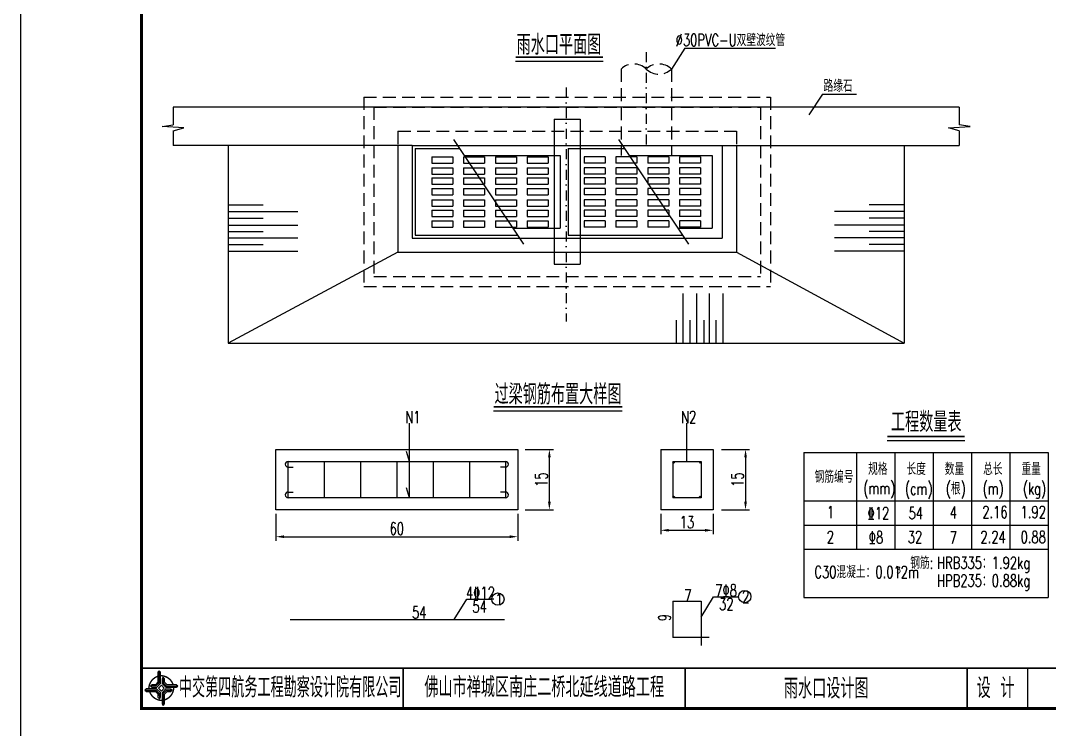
# Model space of a CAD drawing. Extents: x 5781 to 12795, y 1434 to 2653.
# Drawn here: x 9616.5 to 9871.9, y 1735.6 to 1911.5 of the extents above; entities that cross this region are included whole.
import ezdxf
from ezdxf.enums import TextEntityAlignment as Align

# ---------------------------------------------------------------- set-up
doc = ezdxf.new("R2010")
doc.units = 0
doc.header["$LTSCALE"] = 5
doc.header["$PDMODE"] = 32
doc.header["$PDSIZE"] = 0.3
doc.linetypes.add('DASHDOT', pattern=[1, 0.5, -0.25, 0, -0.25])
doc.linetypes.add('DASHED', pattern=[19.05, 12.7, -6.35])
doc.layers.get('0').update_dxf_attribs({"linetype": 'CONTINUOUS'})
doc.layers.get('Defpoints').update_dxf_attribs({"linetype": 'CONTINUOUS'})
for name, color, linetype in [('中心线', 2, 'DASHDOT'), ('图框', 7, 'CONTINUOUS'), ('尺寸标注', 4, 'CONTINUOUS'), ('文字', 7, 'CONTINUOUS'), ('文字字符', 7, 'CONTINUOUS'), ('结构2', 7, 'CONTINUOUS')]:
    doc.layers.add(name, color=color, linetype=linetype)
doc.styles.get("Standard").update_dxf_attribs({"font": 'simplex1.shx', "width": 0.7, "bigfont": 'hztxt.shx'})
doc.dimstyles.new('比例1：10', dxfattribs={"dimtxt": 3, "dimasz": 2, "dimexe": 1, "dimexo": 1, "dimgap": 0.5, "dimtad": 1, "dimzin": 13, "dimdsep": 46, "dimtxsty": 'Standard', "dimcen": -0.09, "dimclrd": 256, "dimclre": 256, "dimclrt": 7, "dimaunit": 1, "dimazin": 0, "dimtfac": 0.0005, "dimtix": 1, "dimtmove": 2, "dimatfit": 3, "dimfxl": 0, "dimtolj": 1, "dimtzin": 13, "dimarcsym": 0})

# ---------------------------------------------------------------- blocks, each defined once
blk = doc.blocks.new('series')
at = {"width": 0.75}
for tag, height, p in [('页码', 4, (-35, -19)), ('图名', 5, (-220, -282)), ('图号', 5, (-20, -282))]:
    blk.add_attdef(tag, text='', height=height, dxfattribs=at).set_placement(p, align=Align.MIDDLE_CENTER)
blk = doc.blocks.new('tb')
at = {"lineweight": -3}
h = blk.add_hatch(color=256, dxfattribs=at)
h.paths.add_polyline_path([(-1.23, -0.13), (-3.78, -0.14), (-4.14, -0.41), (-1.4, -0.44), (-0.56, -1.24), (-0.54, -2.62), (-0.27, -2.2), (-0.26, -1.06)])
h.paths.add_polyline_path([(0.13, -1.08), (0.14, -3.86), (0.41, -4.26), (0.44, -1.24), (1.25, -0.43), (2.66, -0.43), (2.26, -0.16), (1.07, -0.15)])
h.paths.add_polyline_path([(1.08, 0.3), (3.62, 0.3), (4.02, 0.56), (1.25, 0.57), (0.43, 1.39), (0.43, 2.8), (0.16, 2.41), (0.15, 1.24)])
h.paths.add_polyline_path([(-0.28, 1.21), (-0.28, 3.99), (-0.56, 4.39), (-0.57, 1.41), (-1.38, 0.6), (-2.74, 0.56), (-2.33, 0.3), (-1.2, 0.29)])
for p, q in [((-0.56, 4.39), (-0.57, 1.41)), ((0.43, 2.8), (0.43, 1.39)), ((-1.38, 0.6), (-2.74, 0.56)), ((-0.57, 1.41), (-1.38, 0.6)), ((0.43, 1.39), (1.25, 0.57)), ((1.25, 0.57), (4.02, 0.56)), ((-4.14, -0.41), (-1.4, -0.44)), ((-1.4, -0.44), (-0.56, -1.24)), ((-0.56, -1.24), (-0.54, -2.62)), ((0.41, -4.26), (0.44, -1.24)), ((0.44, -1.24), (1.25, -0.43)), ((1.25, -0.43), (2.66, -0.43))]:
    blk.add_line(p, q, dxfattribs=at)
at = {"lineweight": -3, "const_width": 0.35, "flags": 128}
for points in [[(-0.9, 3.02, 0.324167), (-3.16, -0.14)], [(2.88, 0.92, 0.324403), (-0.24, 3.15)], [(0.75, -2.86, 0.325418), (3.02, 0.26)], [(-2.98, -0.76, 0.322976), (0.14, -2.98)]]:
    blk.add_lwpolyline(points, format="xyb", dxfattribs=at)
at = {"lineweight": -3, "flags": 128}
for points in [[(-0.9, 3.99), (-0.9, 1.58), (-1.53, 0.91), (-2.34, 0.91), (-2.74, 0.56), (-2.33, 0.3), (-1.2, 0.29), (-0.28, 1.21), (-0.28, 3.99), (-0.56, 4.39)], [(3.62, 0.92), (1.43, 0.92), (0.77, 1.54), (0.77, 2.38), (0.43, 2.8), (0.16, 2.41), (0.15, 1.24), (1.08, 0.3), (3.62, 0.3), (4.02, 0.56)], [(-0.04, 0.77), (0.68, 0.04), (-0.04, -0.69), (-0.77, 0.05)], [(-3.73, -0.76), (-1.54, -0.76), (-0.89, -1.39), (-0.89, -2.21), (-0.54, -2.62), (-0.27, -2.2), (-0.26, -1.06), (-1.23, -0.13), (-3.78, -0.14), (-4.14, -0.41)], [(0.75, -3.85), (0.75, -1.43), (1.4, -0.78), (2.26, -0.78), (2.66, -0.43), (2.26, -0.16), (1.07, -0.15), (0.13, -1.08), (0.14, -3.86), (0.41, -4.26)]]:
    blk.add_lwpolyline(points, close=True, dxfattribs=at)
blk = doc.blocks.new('123')
at = {"layer": '图框'}
blk.add_lwpolyline([(6201.38, 2092.12), (6201.38, 2389.12), (5781.38, 2389.12), (5781.38, 2092.12)], close=True, dxfattribs=at)
blk = doc.blocks.new('*D1872')
at = {"layer": 'Defpoints', "color": 0, "ltscale": 0.5}
for p in [(9679.94, 1790.11), (9739.94, 1790.11), (9739.94, 1783.44)]:
    blk.add_point(p, dxfattribs=at)
at = {"layer": '尺寸标注', "lineweight": -2, "ltscale": 0.5}
for p, q in [((9679.94, 1789.11), (9679.94, 1782.44)), ((9739.94, 1789.11), (9739.94, 1782.44)), ((9681.94, 1783.44), (9737.94, 1783.44))]:
    blk.add_line(p, q, dxfattribs=at)
at = {"layer": '尺寸标注', "ltscale": 0.5}
for points in [[(9681.94, 1783.78), (9681.94, 1783.11), (9679.94, 1783.44)], [(9737.94, 1783.78), (9737.94, 1783.11), (9739.94, 1783.44)]]:
    blk.add_solid(points, dxfattribs=at)
at = {"layer": '尺寸标注', "color": 7, "ltscale": 0.5, "insert": (9709.94, 1785.44), "char_height": 3, "attachment_point": 5}
blk.add_mtext('\\A1;60', dxfattribs=at)
blk = doc.blocks.new('*D1873')
at = {"layer": 'Defpoints', "color": 0, "ltscale": 0.5}
for p in [(9739.94, 1805.11), (9747.81, 1805.11), (9739.94, 1790.11)]:
    blk.add_point(p, dxfattribs=at)
at = {"layer": '尺寸标注', "lineweight": -2, "ltscale": 0.5}
for p, q in [((9741.81, 1805.11), (9748.81, 1805.11)), ((9747.81, 1792.11), (9747.81, 1803.11)), ((9741.81, 1790.11), (9748.81, 1790.11))]:
    blk.add_line(p, q, dxfattribs=at)
at = {"layer": '尺寸标注', "ltscale": 0.5}
for points in [[(9747.48, 1803.11), (9748.15, 1803.11), (9747.81, 1805.11)], [(9747.48, 1792.11), (9748.15, 1792.11), (9747.81, 1790.11)]]:
    blk.add_solid(points, dxfattribs=at)
at = {"layer": '尺寸标注', "color": 7, "ltscale": 0.5, "insert": (9745.81, 1797.61), "char_height": 3, "attachment_point": 5, "rotation": 90}
blk.add_mtext('\\A1;15', dxfattribs=at)
blk = doc.blocks.new('*D1874')
at = {"layer": 'Defpoints', "color": 0, "ltscale": 0.5}
for p in [(9788.46, 1805.11), (9788.46, 1790.11), (9796.51, 1790.11)]:
    blk.add_point(p, dxfattribs=at)
at = {"layer": '尺寸标注', "lineweight": -2, "ltscale": 0.5}
for p, q in [((9790.51, 1805.11), (9797.51, 1805.11)), ((9796.51, 1803.11), (9796.51, 1792.11)), ((9790.51, 1790.11), (9797.51, 1790.11))]:
    blk.add_line(p, q, dxfattribs=at)
at = {"layer": '尺寸标注', "ltscale": 0.5}
for points in [[(9796.17, 1803.11), (9796.84, 1803.11), (9796.51, 1805.11)], [(9796.17, 1792.11), (9796.84, 1792.11), (9796.51, 1790.11)]]:
    blk.add_solid(points, dxfattribs=at)
at = {"layer": '尺寸标注', "color": 7, "ltscale": 0.5, "insert": (9794.51, 1797.61), "char_height": 3, "attachment_point": 5, "rotation": 90}
blk.add_mtext('\\A1;15', dxfattribs=at)
blk = doc.blocks.new('*D1875')
at = {"layer": 'Defpoints', "color": 0, "ltscale": 0.5}
for p in [(9775.46, 1790.11), (9788.46, 1790.11), (9788.46, 1785.03)]:
    blk.add_point(p, dxfattribs=at)
at = {"layer": '尺寸标注', "lineweight": -2, "ltscale": 0.5}
for p, q in [((9775.46, 1789.11), (9775.46, 1784.03)), ((9788.46, 1789.11), (9788.46, 1784.03)), ((9777.46, 1785.03), (9786.46, 1785.03))]:
    blk.add_line(p, q, dxfattribs=at)
at = {"layer": '尺寸标注', "ltscale": 0.5}
for points in [[(9777.46, 1785.37), (9777.46, 1784.7), (9775.46, 1785.03)], [(9786.46, 1785.37), (9786.46, 1784.7), (9788.46, 1785.03)]]:
    blk.add_solid(points, dxfattribs=at)
at = {"layer": '尺寸标注', "color": 7, "ltscale": 0.5, "insert": (9781.96, 1787.03), "char_height": 3, "attachment_point": 5}
blk.add_mtext('\\A1;13', dxfattribs=at)

msp = doc.modelspace()

# ---------------------------------------------------------------- linework, layer by layer
for p, q in [((9739.4368, 1901.4142), (9761.134, 1901.4142)), ((9733.9404, 1814.6437), (9765.9091, 1814.6437)), ((9831.6881, 1807.3379), (9850.9174, 1807.3379))]:
    msp.add_line(p, q)
at = {"const_width": 0.4}
for points in [[(9739.4368, 1902.4142), (9761.134, 1902.4142)], [(9733.9404, 1815.6437), (9765.9091, 1815.6437)], [(9831.6881, 1808.3379), (9850.9174, 1808.3379)]]:
    msp.add_lwpolyline(points, dxfattribs=at)
at = {"layer": '中心线'}
for p, q in [((9771.8554, 1903.6776), (9771.8554, 1880.5331)), ((9751.9804, 1894.8854), (9751.9804, 1836.8065))]:
    msp.add_line(p, q, dxfattribs=at)
at = {"layer": '图框'}
for points, const_width in [([(10026.5427, 2017.7959), (9646.5427, 2017.7959), (9646.5427, 1740.7959), (10026.5427, 1740.7959), (10026.5427, 2017.7959)], 0.7), ([(9646.5427, 1750.7959), (10026.5427, 1750.7959)], 0.4), ([(9711.5427, 1750.7959), (9711.5427, 1740.7959)], 0.4), ([(9781.5427, 1740.7959), (9781.5427, 1750.7959)], 0.4), ([(9851.5427, 1740.7959), (9851.5427, 1750.7959)], 0.4), ([(9866.5427, 1740.7959), (9866.5427, 1750.7959)], 0.4)]:
    msp.add_lwpolyline(points, dxfattribs=dict(at, const_width=const_width))
at = {"layer": '尺寸标注'}
for p, q in [((9781.4325, 1904.6297), (9778.1054, 1899.4748)), ((9781.4325, 1904.6297), (9803.955, 1904.6297)), ((9815.572, 1893.2577), (9812.2449, 1888.1027)), ((9815.572, 1893.2577), (9824.0744, 1893.2577)), ((9713.0836, 1793.1061), (9713.0836, 1811.6074)), ((9781.9622, 1802.1061), (9781.9622, 1811.6348)), ((9713.0836, 1802.1061), (9712.3544, 1804.5891)), ((9713.0836, 1793.1061), (9712.3544, 1795.5891)), ((9724.2117, 1762.8994), (9727.3329, 1767.941)), ((9727.3329, 1767.941), (9733.5258, 1767.941)), ((9785.4622, 1763.5152), (9788.5833, 1768.5567)), ((9788.5833, 1768.5567), (9794.7762, 1768.5567))]:
    msp.add_line(p, q, dxfattribs=at)
at = {"layer": '尺寸标注', "color": 7, "linetype": 'DASHED', "ltscale": 0.05}
for p, q in [((9765.6054, 1899.4748), (9765.6054, 1878.0331)), ((9778.1054, 1899.4748), (9778.1054, 1878.0331)), ((9701.7304, 1892.5331), (9701.7304, 1845.5331)), ((9701.7304, 1892.5331), (9802.7304, 1892.5331)), ((9802.7304, 1892.5331), (9802.7304, 1845.5331)), ((9704.2304, 1890.0331), (9704.2304, 1848.0331)), ((9704.2304, 1890.0331), (9800.2304, 1890.0331)), ((9800.2304, 1890.0331), (9800.2304, 1848.0331)), ((9710.2304, 1884.0331), (9794.2304, 1884.0331)), ((9710.2304, 1884.0331), (9710.2304, 1880.5331)), ((9794.2304, 1884.0331), (9794.2304, 1880.5331)), ((9704.2304, 1848.0331), (9800.2304, 1848.0331)), ((9701.7304, 1845.5331), (9802.7304, 1845.5331))]:
    msp.add_line(p, q, dxfattribs=at)
at = {"layer": '尺寸标注', "color": 7, "ltscale": 0.5}
for p, q in [((9849.5738, 1890.0331), (9654.387, 1890.0331)), ((9654.387, 1890.0331), (9654.387, 1885.6548)), ((9849.5738, 1890.0331), (9849.5738, 1885.6548)), ((9651.6908, 1885.1892), (9654.387, 1885.6548)), ((9657.0832, 1884.877), (9651.6908, 1885.1892)), ((9654.387, 1884.1903), (9657.0832, 1884.877)), ((9748.9804, 1887.0331), (9748.9804, 1851.0331)), ((9748.9804, 1887.0331), (9755.4804, 1887.0331)), ((9755.4804, 1887.0331), (9755.4804, 1851.0331)), ((9846.8775, 1884.877), (9852.27, 1885.1892)), ((9849.5738, 1884.1903), (9846.8775, 1884.877)), ((9852.27, 1885.1892), (9849.5738, 1885.6548)), ((9654.387, 1884.1903), (9654.387, 1880.5331)), ((9849.5738, 1884.1903), (9849.5738, 1880.5331)), ((9713.7304, 1880.5331), (9654.387, 1880.5331)), ((9668.0913, 1880.5331), (9668.0913, 1831.432)), ((9724.0022, 1882.0331), (9741.3866, 1856.0331)), ((9765.0022, 1882.0331), (9782.3866, 1856.0331)), ((9790.7304, 1880.5331), (9849.5738, 1880.5331)), ((9835.8694, 1880.5331), (9835.8694, 1831.432)), ((9668.0913, 1865.8175), (9676.7436, 1865.8175)), ((9835.8694, 1865.8175), (9827.2172, 1865.8175)), ((9668.0913, 1864.1373), (9685.3958, 1864.1373)), ((9668.0913, 1862.4595), (9676.7436, 1862.4595)), ((9835.8694, 1864.1373), (9818.5649, 1864.1373)), ((9835.8694, 1862.4595), (9827.2172, 1862.4595)), ((9668.0913, 1860.7792), (9685.3958, 1860.7792)), ((9835.8694, 1860.7792), (9818.5649, 1860.7792)), ((9668.0913, 1859.2014), (9676.7436, 1859.2014)), ((9668.0913, 1857.6244), (9685.3958, 1857.6244)), ((9835.8694, 1857.6244), (9818.5649, 1857.6244)), ((9835.8694, 1859.2014), (9827.2172, 1859.2014)), ((9668.0913, 1855.9533), (9676.7436, 1855.9533)), ((9668.0913, 1854.273), (9685.3958, 1854.273)), ((9835.8694, 1854.273), (9818.5649, 1854.273)), ((9835.8694, 1855.9533), (9827.2172, 1855.9533)), ((9710.2304, 1854.0331), (9668.0913, 1831.432)), ((9794.2304, 1854.0331), (9835.8694, 1831.432)), ((9748.9804, 1851.0331), (9755.4804, 1851.0331)), ((9781.0489, 1831.432), (9781.0489, 1843.7617)), ((9784.4069, 1831.432), (9784.4069, 1843.7617)), ((9787.5617, 1831.432), (9787.5617, 1843.7617)), ((9790.9131, 1831.432), (9790.9131, 1843.7617)), ((9779.3686, 1831.432), (9779.3686, 1837.1961)), ((9782.7266, 1831.432), (9782.7266, 1837.1961)), ((9786.2322, 1831.432), (9786.2322, 1837.1961)), ((9789.2329, 1831.432), (9789.2329, 1837.1961)), ((9668.0913, 1831.432), (9835.8694, 1831.432)), ((9679.9427, 1790.1061), (9679.9427, 1805.1061)), ((9679.9427, 1805.1061), (9739.9427, 1805.1061)), ((9739.9427, 1805.1061), (9739.9427, 1790.1061)), ((9775.4622, 1805.1061), (9775.4622, 1790.1061)), ((9775.4622, 1805.1061), (9788.4622, 1805.1061)), ((9788.4622, 1805.1061), (9788.4622, 1790.1061)), ((9739.9427, 1790.1061), (9679.9427, 1790.1061)), ((9788.4622, 1790.1061), (9775.4622, 1790.1061))]:
    msp.add_line(p, q, dxfattribs=at)
at = {"layer": '尺寸标注', "color": 1, "ltscale": 0.5}
for p, q in [((9710.2304, 1880.5331), (9710.2304, 1854.0331)), ((9713.7304, 1880.5331), (9713.7304, 1857.5331)), ((9713.7304, 1880.5331), (9790.7304, 1880.5331)), ((9714.4804, 1879.7831), (9714.4804, 1858.2831)), ((9714.4804, 1879.7831), (9725.5066, 1879.7831)), ((9752.4804, 1879.7831), (9752.4804, 1858.2831)), ((9752.4804, 1879.7831), (9766.5066, 1879.7831)), ((9790.7304, 1880.5331), (9790.7304, 1857.5331)), ((9794.2304, 1880.5331), (9794.2304, 1854.0331)), ((9794.2304, 1880.5331), (9794.2304, 1854.0331)), ((9794.2304, 1880.5331), (9794.2304, 1854.0331)), ((9726.6767, 1878.0331), (9750.4804, 1878.0331)), ((9750.4804, 1878.0331), (9750.4804, 1860.0331)), ((9767.6767, 1878.0331), (9788.2304, 1878.0331)), ((9788.2304, 1878.0331), (9788.2304, 1860.0331)), ((9738.712, 1860.0331), (9750.4804, 1860.0331)), ((9779.712, 1860.0331), (9788.2304, 1860.0331)), ((9713.7304, 1857.5331), (9790.7304, 1857.5331)), ((9714.4804, 1858.2831), (9739.8821, 1858.2831)), ((9752.4804, 1858.2831), (9780.8821, 1858.2831)), ((9710.2304, 1854.0331), (9794.2304, 1854.0331)), ((9682.9427, 1802.1061), (9736.9427, 1802.1061)), ((9682.9427, 1793.1061), (9682.9427, 1802.1061)), ((9682.9427, 1800.7061), (9684.2327, 1800.7061)), ((9691.9427, 1802.1061), (9691.9427, 1793.1061)), ((9700.9427, 1802.1061), (9700.9427, 1793.1061)), ((9709.9427, 1802.1061), (9709.9427, 1793.1061)), ((9718.9427, 1802.1061), (9718.9427, 1793.1061)), ((9727.9427, 1802.1061), (9727.9427, 1793.1061)), ((9736.9427, 1800.7061), (9735.6527, 1800.7061)), ((9736.9427, 1802.1061), (9736.9427, 1793.1061)), ((9778.4622, 1802.1061), (9778.4622, 1793.1061)), ((9778.4622, 1802.1061), (9785.4622, 1802.1061)), ((9785.4622, 1802.1061), (9785.4622, 1793.1061)), ((9682.9427, 1794.5061), (9684.2327, 1794.5061)), ((9736.9427, 1793.1061), (9682.9427, 1793.1061)), ((9736.9427, 1794.5061), (9735.6527, 1794.5061)), ((9785.4622, 1793.1061), (9778.4622, 1793.1061)), ((9778.4622, 1767.4052), (9778.4622, 1758.4052)), ((9778.4622, 1767.4052), (9785.4622, 1767.4052)), ((9785.4622, 1767.4052), (9785.4622, 1756.4825)), ((9683.4661, 1762.8994), (9736.6619, 1762.8994)), ((9787.4803, 1758.4052), (9778.4622, 1758.4052))]:
    msp.add_line(p, q, dxfattribs=at)
for centre in [(9778.6622, 1801.9061), (9785.2622, 1801.9061), (9778.6622, 1793.3061), (9785.2622, 1793.3061)]:
    msp.add_circle(centre, 0.2, dxfattribs=at)
at = {"layer": '尺寸标注'}
for centre in [(9796.2985, 1768.5666), (9735.048, 1767.9509)]:
    msp.add_circle(centre, 1.5223, dxfattribs=at)
at = {"layer": '尺寸标注', "color": 7, "linetype": 'DASHED', "ltscale": 0.05}
for centre, start, end in [((9768.7304, 1896.2605), 45.806564, 134.193436), ((9774.9804, 1896.2605), 45.806564, 134.193436), ((9774.9804, 1902.689), 225.806564, 314.193436)]:
    msp.add_arc(centre, 4.483, start, end, dxfattribs=at)
at = {"layer": '尺寸标注', "color": 1, "ltscale": 0.5}
for centre, start, end in [((9682.9427, 1801.4061), 90, 270), ((9736.9427, 1801.4061), 270, 90), ((9682.9427, 1793.8061), 90, 270), ((9736.9427, 1793.8061), 270, 90)]:
    msp.add_arc(centre, 0.7, start, end, dxfattribs=at)
at = {"layer": '文字'}
for p, q in [((9833.5308, 1804.3379), (9833.5308, 1780.3379)), ((9843.0454, 1804.3379), (9843.0454, 1780.3379)), ((9852.56, 1804.3379), (9852.56, 1780.3379)), ((9862.0746, 1804.3379), (9862.0746, 1780.3379)), ((9811.0163, 1792.3379), (9871.5892, 1792.3379)), ((9811.0163, 1786.3379), (9871.5892, 1786.3379)), ((9811.0163, 1780.3379), (9871.5892, 1780.3379))]:
    msp.add_line(p, q, dxfattribs=at)
at = {"layer": '文字字符', "color": 1, "linetype": 'ByBlock'}
for p, q in [((9811.0163, 1804.3379), (9811.0163, 1768.3379)), ((9811.0163, 1804.3379), (9871.5892, 1804.3379)), ((9871.5892, 1804.3379), (9871.5892, 1768.3379)), ((9811.0163, 1768.3379), (9871.5892, 1768.3379))]:
    msp.add_line(p, q, dxfattribs=at)
at = {"layer": '文字字符', "linetype": 'ByBlock'}
msp.add_line((9824.0163, 1804.3379), (9824.0163, 1780.3379), dxfattribs=at)
at = {"layer": '结构2', "color": 7, "linetype": 'Continuous'}
for p, q in [((9718.6044, 1877.6617), (9718.6044, 1876.0903)), ((9718.6044, 1877.6617), (9723.8544, 1877.6617)), ((9723.8544, 1877.6617), (9723.8544, 1876.0903)), ((9726.4794, 1877.6617), (9726.4794, 1876.0903)), ((9726.4794, 1877.6617), (9731.7294, 1877.6617)), ((9731.7294, 1877.6617), (9731.7294, 1876.0903)), ((9734.4198, 1877.6617), (9734.4198, 1876.0903)), ((9734.4198, 1877.6617), (9739.6698, 1877.6617)), ((9739.6698, 1877.6617), (9739.6698, 1876.0903)), ((9742.2948, 1877.6617), (9742.2948, 1876.0903)), ((9742.2948, 1877.6617), (9747.5448, 1877.6617)), ((9747.5448, 1877.6617), (9747.5448, 1876.0903)), ((9756.416, 1877.6617), (9756.416, 1876.0903)), ((9761.666, 1877.6617), (9756.416, 1877.6617)), ((9761.666, 1877.6617), (9761.666, 1876.0903)), ((9764.291, 1877.6617), (9764.291, 1876.0903)), ((9769.541, 1877.6617), (9764.291, 1877.6617)), ((9769.541, 1877.6617), (9769.541, 1876.0903)), ((9772.2313, 1877.6617), (9772.2313, 1876.0903)), ((9777.4813, 1877.6617), (9772.2313, 1877.6617)), ((9777.4813, 1877.6617), (9777.4813, 1876.0903)), ((9780.1063, 1877.6617), (9780.1063, 1876.0903)), ((9785.3563, 1877.6617), (9780.1063, 1877.6617)), ((9785.3563, 1877.6617), (9785.3563, 1876.0903)), ((9718.6044, 1876.0903), (9723.8544, 1876.0903)), ((9718.6044, 1874.9789), (9723.8544, 1874.9789)), ((9718.6044, 1874.9789), (9718.6044, 1873.4075)), ((9723.8544, 1874.9789), (9723.8544, 1873.4075)), ((9726.4794, 1876.0903), (9731.7294, 1876.0903)), ((9726.4794, 1874.9789), (9731.7294, 1874.9789)), ((9726.4794, 1874.9789), (9726.4794, 1873.4075)), ((9731.7294, 1874.9789), (9731.7294, 1873.4075)), ((9734.4198, 1876.0903), (9739.6698, 1876.0903)), ((9734.4198, 1874.9789), (9739.6698, 1874.9789)), ((9734.4198, 1874.9789), (9734.4198, 1873.4075)), ((9739.6698, 1874.9789), (9739.6698, 1873.4075)), ((9742.2948, 1876.0903), (9747.5448, 1876.0903)), ((9742.2948, 1874.9789), (9747.5448, 1874.9789)), ((9742.2948, 1874.9789), (9742.2948, 1873.4075)), ((9747.5448, 1874.9789), (9747.5448, 1873.4075)), ((9761.666, 1876.0903), (9756.416, 1876.0903)), ((9761.666, 1874.9789), (9756.416, 1874.9789)), ((9756.416, 1874.9789), (9756.416, 1873.4075)), ((9761.666, 1874.9789), (9761.666, 1873.4075)), ((9769.541, 1876.0903), (9764.291, 1876.0903)), ((9769.541, 1874.9789), (9764.291, 1874.9789)), ((9764.291, 1874.9789), (9764.291, 1873.4075)), ((9769.541, 1874.9789), (9769.541, 1873.4075)), ((9777.4813, 1876.0903), (9772.2313, 1876.0903)), ((9777.4813, 1874.9789), (9772.2313, 1874.9789)), ((9772.2313, 1874.9789), (9772.2313, 1873.4075)), ((9777.4813, 1874.9789), (9777.4813, 1873.4075)), ((9785.3563, 1876.0903), (9780.1063, 1876.0903)), ((9785.3563, 1874.9789), (9780.1063, 1874.9789)), ((9780.1063, 1874.9789), (9780.1063, 1873.4075)), ((9785.3563, 1874.9789), (9785.3563, 1873.4075)), ((9718.6044, 1873.4075), (9723.8544, 1873.4075)), ((9718.6044, 1872.4545), (9718.6044, 1870.8831)), ((9718.6044, 1872.4545), (9723.8544, 1872.4545)), ((9723.8544, 1872.4545), (9723.8544, 1870.8831)), ((9726.4794, 1873.4075), (9731.7294, 1873.4075)), ((9726.4794, 1872.4545), (9726.4794, 1870.8831)), ((9726.4794, 1872.4545), (9731.7294, 1872.4545)), ((9731.7294, 1872.4545), (9731.7294, 1870.8831)), ((9734.4198, 1873.4075), (9739.6698, 1873.4075)), ((9734.4198, 1872.4545), (9734.4198, 1870.8831)), ((9734.4198, 1872.4545), (9739.6698, 1872.4545)), ((9739.6698, 1872.4545), (9739.6698, 1870.8831)), ((9742.2948, 1873.4075), (9747.5448, 1873.4075)), ((9742.2948, 1872.4545), (9742.2948, 1870.8831)), ((9742.2948, 1872.4545), (9747.5448, 1872.4545)), ((9747.5448, 1872.4545), (9747.5448, 1870.8831)), ((9761.666, 1873.4075), (9756.416, 1873.4075)), ((9756.416, 1872.4545), (9756.416, 1870.8831)), ((9761.666, 1872.4545), (9756.416, 1872.4545)), ((9761.666, 1872.4545), (9761.666, 1870.8831)), ((9769.541, 1873.4075), (9764.291, 1873.4075)), ((9764.291, 1872.4545), (9764.291, 1870.8831)), ((9769.541, 1872.4545), (9764.291, 1872.4545)), ((9769.541, 1872.4545), (9769.541, 1870.8831)), ((9777.4813, 1873.4075), (9772.2313, 1873.4075)), ((9772.2313, 1872.4545), (9772.2313, 1870.8831)), ((9777.4813, 1872.4545), (9772.2313, 1872.4545)), ((9777.4813, 1872.4545), (9777.4813, 1870.8831)), ((9785.3563, 1873.4075), (9780.1063, 1873.4075)), ((9780.1063, 1872.4545), (9780.1063, 1870.8831)), ((9785.3563, 1872.4545), (9780.1063, 1872.4545)), ((9785.3563, 1872.4545), (9785.3563, 1870.8831)), ((9718.6044, 1870.8831), (9723.8544, 1870.8831)), ((9718.6044, 1869.858), (9723.8544, 1869.858)), ((9718.6044, 1869.858), (9718.6044, 1868.2866)), ((9723.8544, 1869.858), (9723.8544, 1868.2866)), ((9726.4794, 1870.8831), (9731.7294, 1870.8831)), ((9726.4794, 1869.858), (9731.7294, 1869.858)), ((9726.4794, 1869.858), (9726.4794, 1868.2866)), ((9731.7294, 1869.858), (9731.7294, 1868.2866)), ((9734.4198, 1870.8831), (9739.6698, 1870.8831)), ((9734.4198, 1869.858), (9739.6698, 1869.858)), ((9734.4198, 1869.858), (9734.4198, 1868.2866)), ((9739.6698, 1869.858), (9739.6698, 1868.2866)), ((9742.2948, 1870.8831), (9747.5448, 1870.8831)), ((9742.2948, 1869.858), (9747.5448, 1869.858)), ((9742.2948, 1869.858), (9742.2948, 1868.2866)), ((9747.5448, 1869.858), (9747.5448, 1868.2866)), ((9761.666, 1870.8831), (9756.416, 1870.8831)), ((9761.666, 1869.858), (9756.416, 1869.858)), ((9756.416, 1869.858), (9756.416, 1868.2866)), ((9761.666, 1869.858), (9761.666, 1868.2866)), ((9769.541, 1870.8831), (9764.291, 1870.8831)), ((9769.541, 1869.858), (9764.291, 1869.858)), ((9764.291, 1869.858), (9764.291, 1868.2866)), ((9769.541, 1869.858), (9769.541, 1868.2866)), ((9777.4813, 1870.8831), (9772.2313, 1870.8831)), ((9777.4813, 1869.858), (9772.2313, 1869.858)), ((9772.2313, 1869.858), (9772.2313, 1868.2866)), ((9777.4813, 1869.858), (9777.4813, 1868.2866)), ((9785.3563, 1870.8831), (9780.1063, 1870.8831)), ((9785.3563, 1869.858), (9780.1063, 1869.858)), ((9780.1063, 1869.858), (9780.1063, 1868.2866)), ((9785.3563, 1869.858), (9785.3563, 1868.2866)), ((9718.6044, 1868.2866), (9723.8544, 1868.2866)), ((9718.6044, 1867.0442), (9718.6044, 1865.4728)), ((9718.6044, 1867.0442), (9723.8544, 1867.0442)), ((9723.8544, 1867.0442), (9723.8544, 1865.4728)), ((9726.4794, 1868.2866), (9731.7294, 1868.2866)), ((9726.4794, 1867.0442), (9726.4794, 1865.4728)), ((9726.4794, 1867.0442), (9731.7294, 1867.0442)), ((9731.7294, 1867.0442), (9731.7294, 1865.4728)), ((9734.4198, 1868.2866), (9739.6698, 1868.2866)), ((9734.4198, 1867.0442), (9734.4198, 1865.4728)), ((9734.4198, 1867.0442), (9739.6698, 1867.0442)), ((9739.6698, 1867.0442), (9739.6698, 1865.4728)), ((9742.2948, 1868.2866), (9747.5448, 1868.2866)), ((9742.2948, 1867.0442), (9742.2948, 1865.4728)), ((9742.2948, 1867.0442), (9747.5448, 1867.0442)), ((9747.5448, 1867.0442), (9747.5448, 1865.4728)), ((9761.666, 1868.2866), (9756.416, 1868.2866)), ((9756.416, 1867.0442), (9756.416, 1865.4728)), ((9761.666, 1867.0442), (9756.416, 1867.0442)), ((9761.666, 1867.0442), (9761.666, 1865.4728)), ((9769.541, 1868.2866), (9764.291, 1868.2866)), ((9764.291, 1867.0442), (9764.291, 1865.4728)), ((9769.541, 1867.0442), (9764.291, 1867.0442)), ((9769.541, 1867.0442), (9769.541, 1865.4728)), ((9777.4813, 1868.2866), (9772.2313, 1868.2866)), ((9772.2313, 1867.0442), (9772.2313, 1865.4728)), ((9777.4813, 1867.0442), (9772.2313, 1867.0442)), ((9777.4813, 1867.0442), (9777.4813, 1865.4728)), ((9785.3563, 1868.2866), (9780.1063, 1868.2866)), ((9780.1063, 1867.0442), (9780.1063, 1865.4728)), ((9785.3563, 1867.0442), (9780.1063, 1867.0442)), ((9785.3563, 1867.0442), (9785.3563, 1865.4728)), ((9718.6044, 1865.4728), (9723.8544, 1865.4728)), ((9718.6044, 1864.4477), (9723.8544, 1864.4477)), ((9718.6044, 1864.4477), (9718.6044, 1862.8762)), ((9723.8544, 1864.4477), (9723.8544, 1862.8762)), ((9726.4794, 1865.4728), (9731.7294, 1865.4728)), ((9726.4794, 1864.4477), (9731.7294, 1864.4477)), ((9726.4794, 1864.4477), (9726.4794, 1862.8762)), ((9731.7294, 1864.4477), (9731.7294, 1862.8762)), ((9734.4198, 1865.4728), (9739.6698, 1865.4728)), ((9734.4198, 1864.4477), (9739.6698, 1864.4477)), ((9734.4198, 1864.4477), (9734.4198, 1862.8762)), ((9739.6698, 1864.4477), (9739.6698, 1862.8762)), ((9742.2948, 1865.4728), (9747.5448, 1865.4728)), ((9742.2948, 1864.4477), (9747.5448, 1864.4477)), ((9742.2948, 1864.4477), (9742.2948, 1862.8762)), ((9747.5448, 1864.4477), (9747.5448, 1862.8762)), ((9761.666, 1865.4728), (9756.416, 1865.4728)), ((9761.666, 1864.4477), (9756.416, 1864.4477)), ((9756.416, 1864.4477), (9756.416, 1862.8762)), ((9761.666, 1864.4477), (9761.666, 1862.8762)), ((9769.541, 1865.4728), (9764.291, 1865.4728)), ((9769.541, 1864.4477), (9764.291, 1864.4477)), ((9764.291, 1864.4477), (9764.291, 1862.8762)), ((9769.541, 1864.4477), (9769.541, 1862.8762)), ((9777.4813, 1865.4728), (9772.2313, 1865.4728)), ((9777.4813, 1864.4477), (9772.2313, 1864.4477)), ((9772.2313, 1864.4477), (9772.2313, 1862.8762)), ((9777.4813, 1864.4477), (9777.4813, 1862.8762)), ((9785.3563, 1865.4728), (9780.1063, 1865.4728)), ((9785.3563, 1864.4477), (9780.1063, 1864.4477)), ((9780.1063, 1864.4477), (9780.1063, 1862.8762)), ((9785.3563, 1864.4477), (9785.3563, 1862.8762)), ((9718.6044, 1862.8762), (9723.8544, 1862.8762)), ((9726.4794, 1862.8762), (9731.7294, 1862.8762)), ((9734.4198, 1862.8762), (9739.6698, 1862.8762)), ((9742.2948, 1862.8762), (9747.5448, 1862.8762)), ((9761.666, 1862.8762), (9756.416, 1862.8762)), ((9769.541, 1862.8762), (9764.291, 1862.8762)), ((9777.4813, 1862.8762), (9772.2313, 1862.8762)), ((9785.3563, 1862.8762), (9780.1063, 1862.8762)), ((9718.6044, 1861.8511), (9723.8544, 1861.8511)), ((9718.6044, 1861.8511), (9718.6044, 1860.2797)), ((9718.6044, 1860.2797), (9723.8544, 1860.2797)), ((9723.8544, 1861.8511), (9723.8544, 1860.2797)), ((9726.4794, 1861.8511), (9731.7294, 1861.8511)), ((9726.4794, 1861.8511), (9726.4794, 1860.2797)), ((9726.4794, 1860.2797), (9731.7294, 1860.2797)), ((9731.7294, 1861.8511), (9731.7294, 1860.2797)), ((9734.4198, 1861.8511), (9739.6698, 1861.8511)), ((9734.4198, 1861.8511), (9734.4198, 1860.2797)), ((9734.4198, 1860.2797), (9739.6698, 1860.2797)), ((9739.6698, 1861.8511), (9739.6698, 1860.2797)), ((9742.2948, 1861.8511), (9747.5448, 1861.8511)), ((9742.2948, 1861.8511), (9742.2948, 1860.2797)), ((9742.2948, 1860.2797), (9747.5448, 1860.2797)), ((9747.5448, 1861.8511), (9747.5448, 1860.2797)), ((9761.666, 1861.8511), (9756.416, 1861.8511)), ((9756.416, 1861.8511), (9756.416, 1860.2797)), ((9761.666, 1860.2797), (9756.416, 1860.2797)), ((9761.666, 1861.8511), (9761.666, 1860.2797)), ((9769.541, 1861.8511), (9764.291, 1861.8511)), ((9764.291, 1861.8511), (9764.291, 1860.2797)), ((9769.541, 1860.2797), (9764.291, 1860.2797)), ((9769.541, 1861.8511), (9769.541, 1860.2797)), ((9777.4813, 1861.8511), (9772.2313, 1861.8511)), ((9772.2313, 1861.8511), (9772.2313, 1860.2797)), ((9777.4813, 1860.2797), (9772.2313, 1860.2797)), ((9777.4813, 1861.8511), (9777.4813, 1860.2797)), ((9785.3563, 1861.8511), (9780.1063, 1861.8511)), ((9780.1063, 1861.8511), (9780.1063, 1860.2797)), ((9785.3563, 1860.2797), (9780.1063, 1860.2797)), ((9785.3563, 1861.8511), (9785.3563, 1860.2797))]:
    msp.add_line(p, q, dxfattribs=at)

# ---------------------------------------------------------------- block references
at = {"layer": '图框'}
ref = msp.add_blockref('series', (10036.5427, 2027.7959), dxfattribs=at)
ref.add_attrib('页码', '第  2  页    共  3  页', dxfattribs={"layer": '0', "height": 4, "width": 0.7}).set_placement((10001.5427, 2008.7959), align=Align.MIDDLE_CENTER)
ref.add_attrib('图名', '雨水口设计图', dxfattribs={"layer": '0', "height": 5, "width": 0.7}).set_placement((9816.5427, 1745.7959), align=Align.MIDDLE_CENTER)
ref.add_attrib('图号', 'S3-32-16', dxfattribs={"layer": '0', "height": 5, "width": 0.65}).set_placement((10016.5427, 1745.7959), align=Align.MIDDLE_CENTER)
at = {"layer": '图框', "lineweight": -3}
msp.add_blockref('tb', (9651.5385, 1745.8012), dxfattribs=at)
at = {"layer": '尺寸标注'}
msp.add_blockref('123', (3835.166, -361.3249), dxfattribs=at)

# ---------------------------------------------------------------- texts
at = {"layer": '图框'}
for s, width, p in [('中交第四航务工程勘察设计院有限公司', 0.65, (9683.4736, 1746.0443)), ('佛山市禅城区南庄二桥北延线道路工程', 0.7, (9746.5427, 1746.1106)), ('设 计', 0.7, (9858.5874, 1745.8905))]:
    msp.add_text(s, height=5, dxfattribs=dict(at, width=width)).set_placement(p, align=Align.MIDDLE_CENTER)
at = {"layer": '文字', "width": 0.7}
for s, p in [('雨水口平面图', (9739.6947, 1903.0325)), ('过梁钢筋布置大样图', (9734.1983, 1816.262))]:
    msp.add_text(s, height=5, dxfattribs=at).set_placement(p)
at = {"layer": '文字', "color": 7, "width": 0.7}
for s, height, p in [('工程数量表', 5, (9832.6181, 1809.4011)), ('规格', 3, (9826.9301, 1798.7509)), ('长度', 3, (9836.4447, 1798.7509)), ('数量', 3, (9845.9592, 1798.7509)), ('总长', 3, (9855.4738, 1798.7509)), ('重量', 3, (9864.9884, 1798.7509)), ('钢筋编号', 3, (9813.6476, 1796.8056)), ('(mm)', 3, (9825.7484, 1793.9548)), ('(cm)', 3, (9836.0755, 1793.838)), ('(根)', 3, (9846.2228, 1793.8885)), ('(m)', 3, (9855.3573, 1793.8885)), ('(kg)', 3, (9865.353, 1793.8885)), ('1', 3, (9816.6888, 1788.0587)), ('%%13212', 3, (9826.8009, 1787.7703)), ('54', 3, (9836.9719, 1787.7875)), ('4', 3, (9847.1762, 1787.9173)), ('2.16', 3, (9855.2672, 1788.0587)), ('1.92', 3, (9864.7818, 1788.0587)), ('2', 3, (9816.6888, 1781.8539)), ('%%1318', 3, (9827.0835, 1781.786)), ('32', 3, (9836.7536, 1781.8539)), ('7', 3, (9847.1762, 1781.7125)), ('2.24', 3, (9854.8119, 1781.8539)), ('0.88', 3, (9864.7818, 1781.8539)), ('钢筋:', 3, (9837.3879, 1775.4641)), ('HRB335：1.92kg', 3, (9844.0469, 1775.4641)), ('C30混凝土：0.012m', 3, (9813.5866, 1773.1656)), ('HPB235：0.88kg', 3, (9844.0469, 1771.0361))]:
    msp.add_text(s, height=height, dxfattribs=at).set_placement(p)
at = {"layer": '文字字符', "color": 7, "width": 0.7}
for s, p in [('%%C30PVC-U双壁波纹管', (9792.7572, 1906.8462)), ('路缘石', (9819.485, 1895.4742))]:
    msp.add_text(s, height=3, dxfattribs=at).set_placement(p, align=Align.MIDDLE)
at = {"layer": '文字字符', "linetype": 'ByBlock', "width": 0.7}
for s, p in [('N1', (9712.0309, 1811.6272)), ('N2', (9780.5287, 1811.6272)), ('4%%13212', (9727.0929, 1767.9895)), ('7', (9781.2784, 1767.3142)), ('7%%1318', (9788.9697, 1768.6053)), ('2', (9795.6714, 1767.0267)), ('54', (9728.69, 1764.6131)), ('1', (9734.421, 1766.4109)), ('32', (9789.9404, 1765.2289)), ('54', (9713.6928, 1763.1308))]:
    msp.add_text(s, height=3, dxfattribs=at).set_placement(p)
msp.add_text('3', height=1.5, dxfattribs=at).set_placement((9834.532, 1774.3903), align=Align.CENTER)
msp.add_text('9', height=3, rotation=90, dxfattribs=at).set_placement((9777.8816, 1762.4654))

# ---------------------------------------------------------------- dimensions: what is measured, and where the dimension line sits
at = {"layer": '尺寸标注', "color": 1, "ltscale": 0.5}
for base, p1, p2, picture, middle in [((9747.8147, 1805.1061), (9739.9427, 1790.1061), (9739.9427, 1805.1061), '*D1873', (9745.8147, 1797.6061)), ((9796.5051, 1790.1061), (9788.4622, 1805.1061), (9788.4622, 1790.1061), '*D1874', (9794.5051, 1797.6061))]:
    dim = msp.add_linear_dim(base=base, p1=p1, p2=p2, angle=90, dimstyle='比例1：10', dxfattribs=at)
    dim.commit()
    dim.dimension.update_dxf_attribs({"geometry": picture, "text_midpoint": middle})
for base, p1, p2, picture, middle in [((9739.9427, 1783.4422), (9679.9427, 1790.1061), (9739.9427, 1790.1061), '*D1872', (9709.9427, 1785.4422)), ((9788.4622, 1785.0336), (9775.4622, 1790.1061), (9788.4622, 1790.1061), '*D1875', (9781.9622, 1787.0336))]:
    dim = msp.add_linear_dim(base=base, p1=p1, p2=p2, dimstyle='比例1：10', dxfattribs=at)
    dim.commit()
    dim.dimension.update_dxf_attribs({"geometry": picture, "text_midpoint": middle})

doc.saveas('drawing.dxf')
